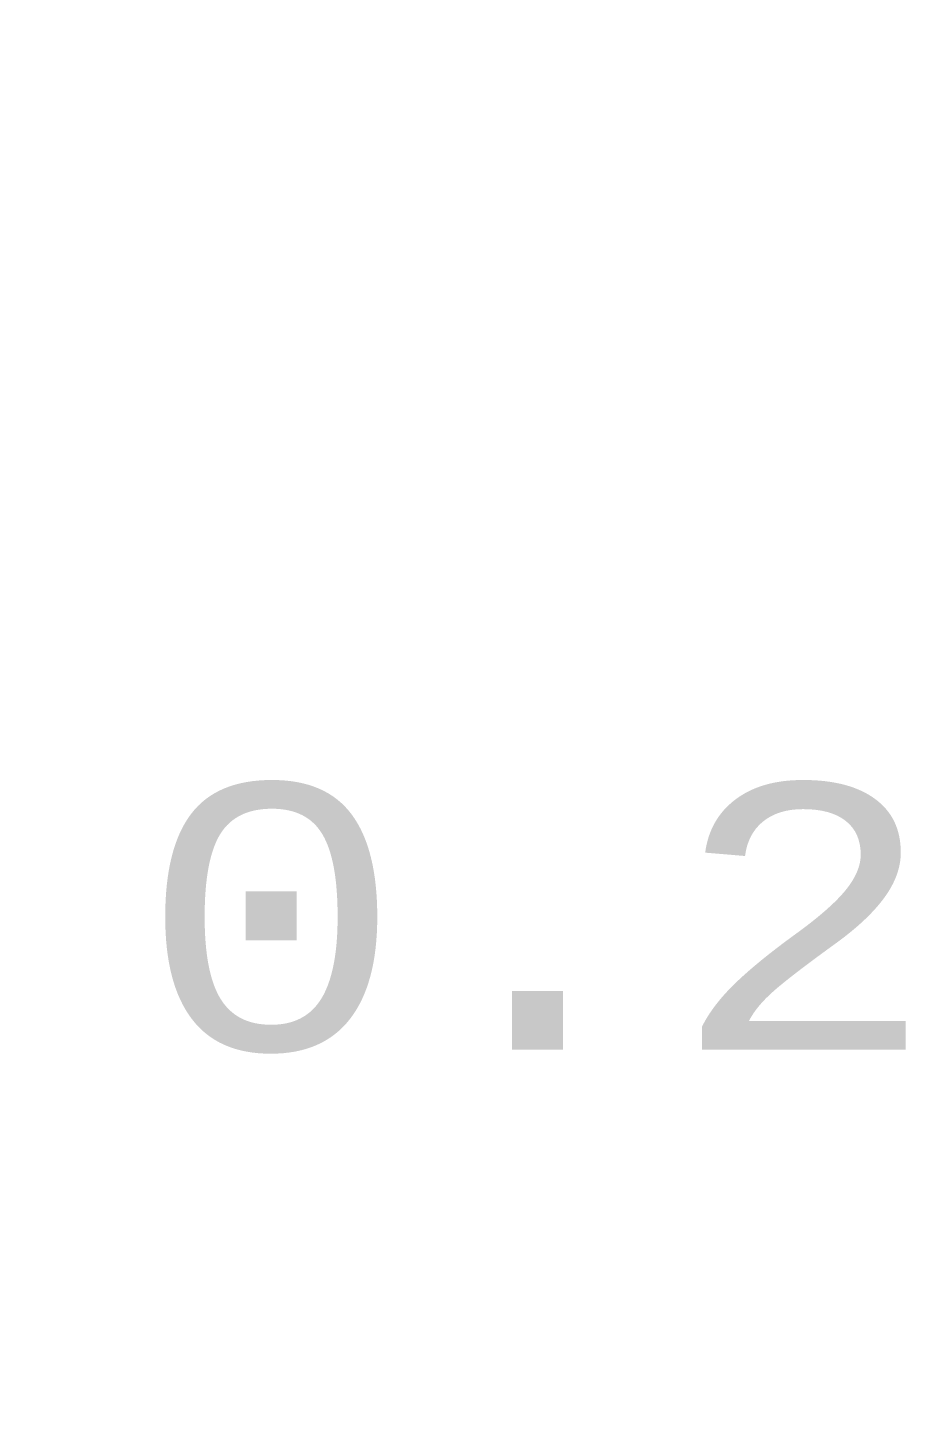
# Model space of a CAD drawing. Header units: inches. Extents: x -2.12 to 4.45, y -3.15 to 1.57.
# Drawn here: x -0.2677 to -0.1406, y -0.1493 to 0.0532 of the extents above; entities that cross this region are included whole.
import ezdxf

# ---------------------------------------------------------------- set-up
doc = ezdxf.new("R2010")
doc.units = ezdxf.units.IN
doc.header["$MEASUREMENT"] = 0
doc.layers.add('Measures', color=56, linetype='Continuous')
doc.styles.add('Courier New', font='', dxfattribs={"height": 0.2})
doc.styles.get('Courier New').set_extended_font_data('Courier New')

# ---------------------------------------------------------------- blocks, each defined once
blk = doc.blocks.new('SMD3225_3_2X2_5X0_7_MTC_L_43')
at = {"layer": 'Measures', "style": 'Courier New'}
for s, p in [('Alternate 1 Padstyle: OX60Y90D30P', (-0.712, -0.515)), ('Alternate 2 Padstyle: OX90Y60D30P', (-0.712, -0.615))]:
    blk.add_text(s, height=0.0775, dxfattribs=at).set_placement(p)
blk = doc.blocks.new('CONN_QTH_030_02_L_D_A_K_FR_S00_72')
at = {"layer": 'Measures', "style": 'Courier New'}
blk.add_text('0.235in/5.969mm', height=0.03875, dxfattribs=at).set_placement((-0.852, -0.012))

msp = doc.modelspace()

# ---------------------------------------------------------------- block references
at = {"rotation": 225}
msp.add_blockref('SMD3225_3_2X2_5X0_7_MTC_L_43', (1.3918, -0.48961), dxfattribs=at)
msp.add_blockref('CONN_QTH_030_02_L_D_A_K_FR_S00_72', (0.6004, -0.08386))

doc.saveas('drawing.dxf')
